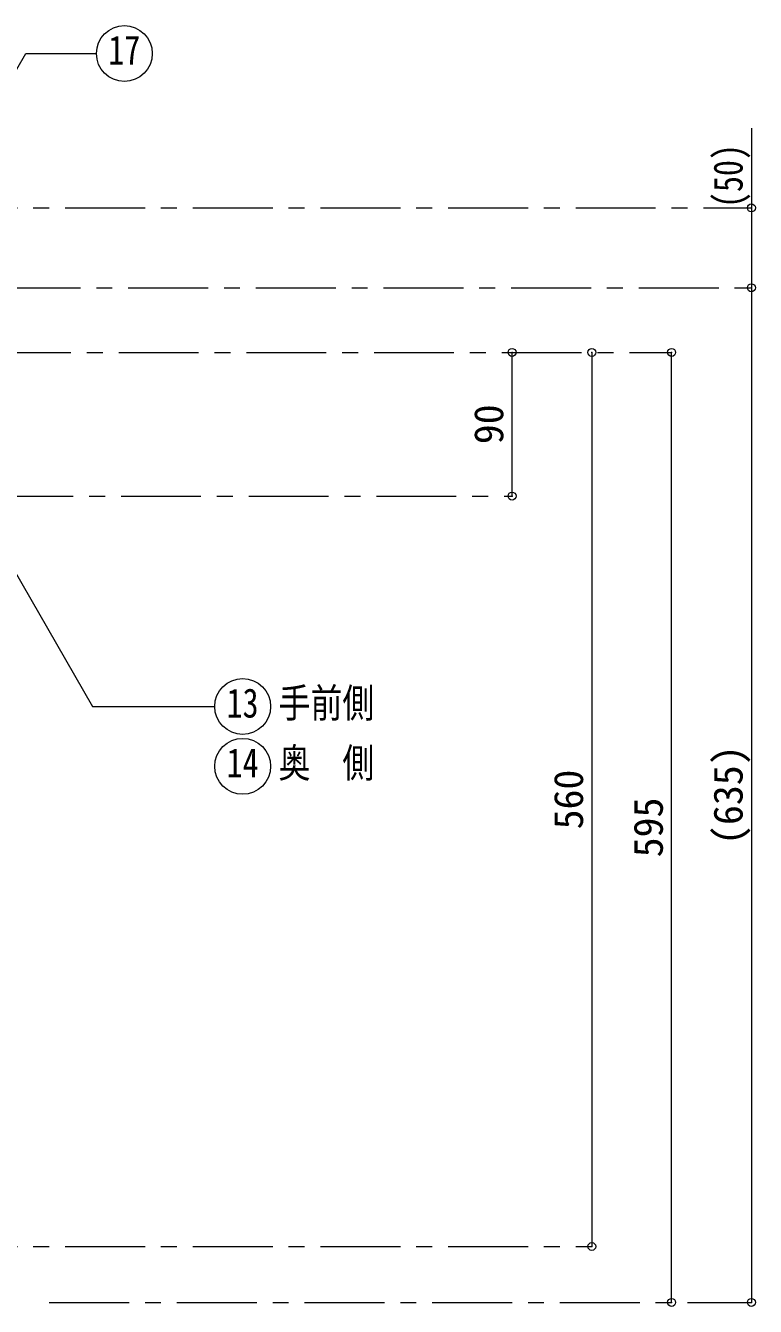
# Model space of a CAD drawing. Units: millimetres at full size, sheet at 1:10. Extents: x -2123 to 1927, y -1358 to 1452.
# Drawn here: x 197 to 655, y -761 to 42 of the extents above; entities that cross this region are included whole.
import ezdxf
from ezdxf.enums import TextEntityAlignment as Align

# ---------------------------------------------------------------- set-up
doc = ezdxf.new("R2010")
doc.units = ezdxf.units.MM
doc.header["$LTSCALE"] = 10
doc.header["$PDMODE"] = 32
doc.header["$PDSIZE"] = 5
doc.linetypes.add('CHAIN1', pattern=[8, 5, -1, 1, -1])
doc.layers.add('0-0', color=7, linetype='Continuous', lineweight=18)
doc.styles.add('ＭＳ ゴシック', font='')
doc.styles.get('ＭＳ ゴシック').set_extended_font_data('MS Gothic')

msp = doc.modelspace()

# ---------------------------------------------------------------- linework, layer by layer
at = {"layer": '0-0'}
for p, q in [((124.67, -102.13), (197.53, 24.06)), ((197.53, 24.06), (241.76, 24.06))]:
    msp.add_line(p, q, dxfattribs=at)
at = {"layer": '0-0', "color": 4, "lineweight": 9}
for p, q in [((652.2, -22.59), (652.2, -122.59)), ((652.2, -122.59), (652.2, -758.09)), ((502.2, -253.09), (502.2, -163.09)), ((552.2, -163.09), (552.2, -723.09)), ((602.2, -758.09), (602.2, -163.09))]:
    msp.add_line(p, q, dxfattribs=at)
at = {"layer": '0-0', "color": 4, "linetype": 'CHAIN1', "lineweight": 9}
for p, q in [((62.2, -72.59), (652.2, -72.59)), ((181.7, -122.59), (652.2, -122.59)), ((175.7, -163.09), (602.2, -163.09)), ((97.2, -253.09), (502.2, -253.09)), ((142.2, -723.09), (552.2, -723.09)), ((212.2, -758.09), (652.2, -758.09))]:
    msp.add_line(p, q, dxfattribs=at)
at = {"layer": '0-0'}
msp.add_lwpolyline([(172.19, -268.58), (239.32, -384.84), (315.89, -384.84)], dxfattribs=at)
for centre in [(259.26, 24.06), (333.39, -384.84), (333.39, -422.34)]:
    msp.add_circle(centre, 17.5, dxfattribs=at)
at = {"layer": '0-0', "color": 1}
for p in [(652.2, -72.59), (652.2, -122.59), (502.2, -163.09), (552.2, -163.09), (602.2, -163.09), (502.2, -253.09), (552.2, -723.09), (602.2, -758.09), (652.2, -758.09)]:
    msp.add_point(p, dxfattribs=at)

# ---------------------------------------------------------------- texts
at = {"layer": '0-0', "style": 'ＭＳ ゴシック', "width": 0.8}
for s, p in [('17', (249.26, 11.56)), ('13', (323.39, -397.34)), ('手前側', (355.89, -397.34)), ('奥\u3000側', (355.89, -434.84)), ('14', (323.39, -434.84))]:
    msp.add_text(s, height=18.33, dxfattribs=at).set_placement(p, align=Align.BOTTOM_LEFT)
msp.add_text('(50)', height=18.33, rotation=90, dxfattribs=at).set_placement((652.2, -72.59), align=Align.BOTTOM_LEFT)
at = {"layer": '0-0', "style": 'ＭＳ ゴシック'}
for s, p in [('90', (502.2, -220.59)), ('(635)', (652.2, -471.59)), ('560', (552.2, -461.84)), ('595', (602.2, -479.34))]:
    msp.add_text(s, height=18.33, rotation=90, dxfattribs=at).set_placement(p, align=Align.BOTTOM_LEFT)

doc.saveas('drawing.dxf')
